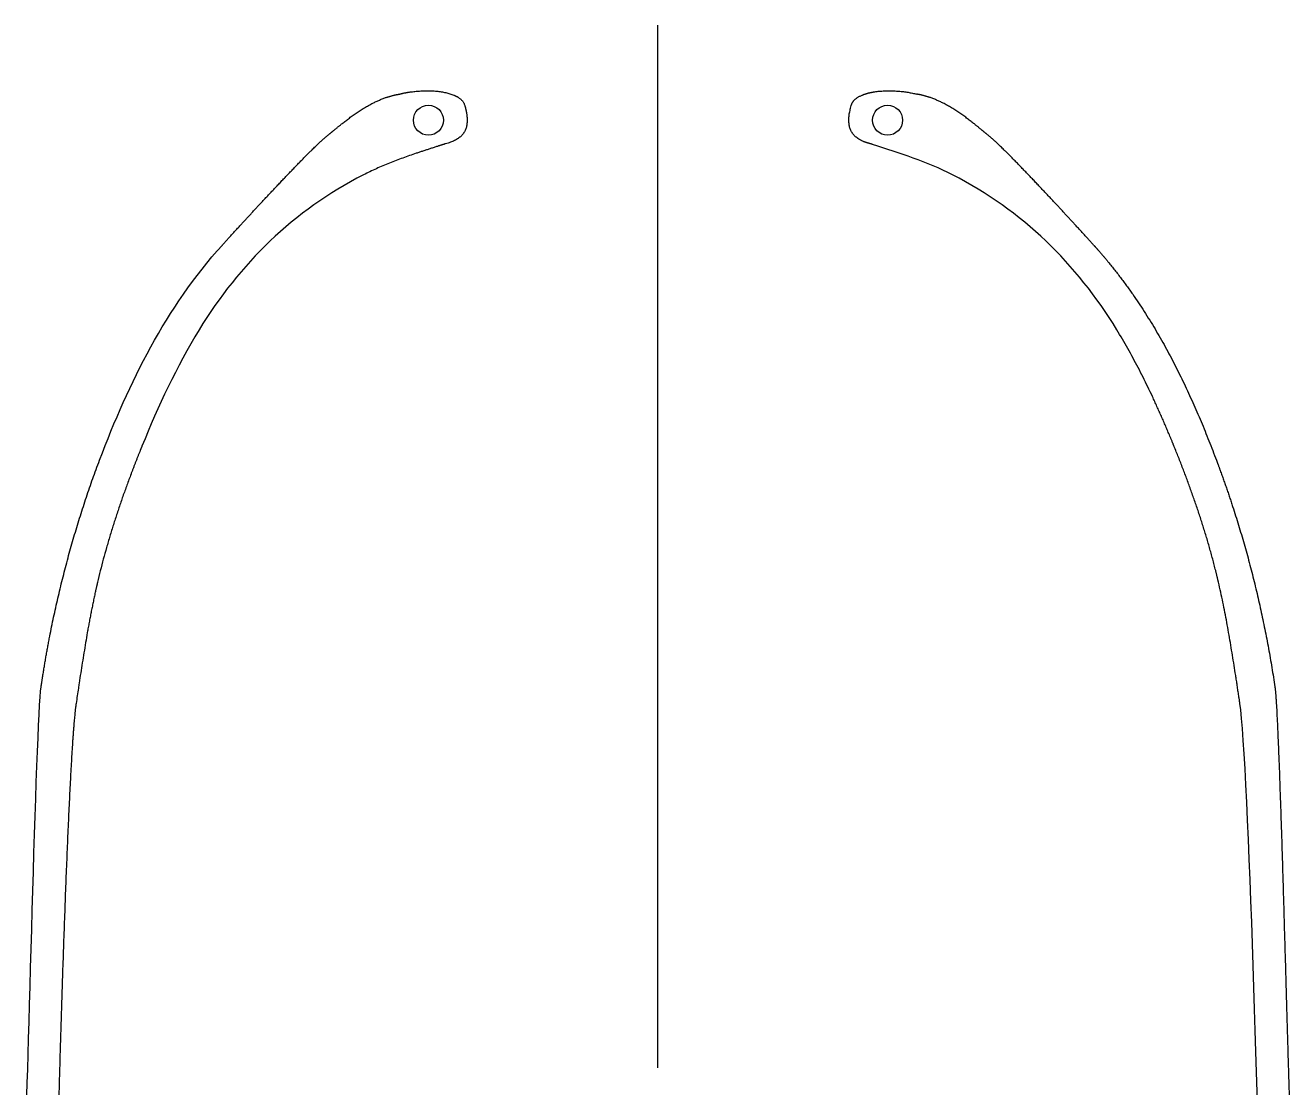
# Model space of a CAD drawing. Header units: millimetres. Extents: x -87 to 87, y -111 to 121.
# Drawn here: x -73.7 to 73.7, y -2.3 to 121.5 of the extents above; entities that cross this region are included whole.
import ezdxf

# ---------------------------------------------------------------- set-up
doc = ezdxf.new("R2010")
doc.units = ezdxf.units.MM
doc.layers.get('0').update_dxf_attribs({"linetype": 'CONTINUOUS'})

msp = doc.modelspace()

# ---------------------------------------------------------------- linework, layer by layer
msp.add_line((0, 0), (0, 121.48))
for centre in [(-26.76, 110.42), (26.76, 110.42)]:
    msp.add_circle(centre, 1.75)
for points, knots in [([(-30.13, 113.46), (-30.13, 113.46), (-30.13, 113.46), (-30.13, 113.46), (-30.12, 113.46), (-30.12, 113.46), (-30.12, 113.46), (-30.12, 113.46), (-30.12, 113.46), (-30.11, 113.47), (-30.11, 113.47), (-30.1, 113.47), (-30.09, 113.47), (-30.08, 113.47), (-30.07, 113.48), (-30.06, 113.48), (-30.04, 113.48), (-30.01, 113.49), (-29.98, 113.5), (-29.95, 113.5), (-29.92, 113.51), (-29.88, 113.52), (-29.83, 113.53), (-29.77, 113.55), (-29.71, 113.56), (-29.63, 113.58), (-29.53, 113.6), (-29.4, 113.62), (-29.28, 113.64), (-29.15, 113.67), (-29.02, 113.69), (-28.84, 113.71), (-28.61, 113.74), (-28.34, 113.77), (-28.06, 113.8), (-27.78, 113.82), (-27.5, 113.84), (-27.22, 113.85), (-26.84, 113.85), (-26.37, 113.84), (-25.81, 113.81), (-25.27, 113.74), (-24.75, 113.64), (-24.25, 113.51), (-23.94, 113.4), (-23.79, 113.34)], [0, 0, 0, 0, 0.0000455, 0.0000914, 0.0001832, 0.0003669, 0.0005507, 0.0007345, 0.0011023, 0.0014703, 0.0022068, 0.0029443, 0.0036825, 0.0044216, 0.0059023, 0.0073863, 0.0088736, 0.011858, 0.0148553, 0.0178654, 0.0208881, 0.0239234, 0.0300308, 0.0361865, 0.0423892, 0.0486378, 0.0612678, 0.074067, 0.0870258, 0.1001346, 0.113384, 0.1267642, 0.1538788, 0.1814024, 0.209259, 0.237373, 0.26567, 0.294076, 0.3225186, 0.379227, 0.4352512, 0.4900832, 0.5432698, 0.5944354, 0.6433152, 0.6433152, 0.6433152, 0.6433152]), ([(23.79, 113.34), (23.79, 113.34), (23.79, 113.34), (23.79, 113.34), (23.79, 113.34), (23.79, 113.34), (23.79, 113.34), (23.79, 113.34), (23.79, 113.34), (23.79, 113.34), (23.8, 113.34), (23.8, 113.34), (23.8, 113.34), (23.81, 113.35), (23.81, 113.35), (23.82, 113.35), (23.83, 113.35), (23.84, 113.36), (23.86, 113.36), (23.87, 113.37), (23.88, 113.38), (23.9, 113.38), (23.93, 113.39), (23.95, 113.4), (23.98, 113.41), (24.02, 113.43), (24.07, 113.45), (24.13, 113.47), (24.19, 113.48), (24.25, 113.5), (24.31, 113.52), (24.39, 113.55), (24.49, 113.57), (24.61, 113.61), (24.74, 113.64), (24.87, 113.66), (25, 113.69), (25.13, 113.71), (25.31, 113.74), (25.53, 113.77), (25.81, 113.8), (26.09, 113.82), (26.37, 113.84), (26.65, 113.85), (27.03, 113.85), (27.5, 113.84), (28.06, 113.8), (28.61, 113.75), (29.14, 113.67), (29.64, 113.58), (29.97, 113.5), (30.13, 113.46)], [0, 0, 0, 0, 0.0000229, 0.0000462, 0.0000928, 0.000186, 0.0002792, 0.0003724, 0.0005588, 0.0007453, 0.0011184, 0.0014916, 0.001865, 0.0022385, 0.002986, 0.0037341, 0.0044827, 0.0059818, 0.0074832, 0.0089869, 0.010493, 0.0120015, 0.0150254, 0.0180586, 0.0211011, 0.0241529, 0.0302843, 0.0364525, 0.0426573, 0.0488982, 0.055175, 0.0614872, 0.074216, 0.0870808, 0.1000772, 0.1132003, 0.1264446, 0.1398046, 0.153274, 0.1805147, 0.2081127, 0.2360093, 0.2641423, 0.2924467, 0.3208551, 0.377701, 0.4341095, 0.4894868, 0.5432275, 0.5947197, 0.643352, 0.643352, 0.643352, 0.643352]), ([(-22.52, 112.13), (-22.52, 112.13), (-22.52, 112.13), (-22.52, 112.13), (-22.52, 112.13), (-22.52, 112.13), (-22.52, 112.13), (-22.52, 112.12), (-22.52, 112.12), (-22.52, 112.12), (-22.52, 112.11), (-22.52, 112.11), (-22.52, 112.11), (-22.52, 112.1), (-22.51, 112.09), (-22.51, 112.08), (-22.51, 112.07), (-22.5, 112.05), (-22.5, 112.04), (-22.49, 112.02), (-22.49, 112), (-22.48, 111.97), (-22.47, 111.94), (-22.46, 111.91), (-22.45, 111.87), (-22.44, 111.82), (-22.43, 111.76), (-22.41, 111.69), (-22.39, 111.62), (-22.38, 111.55), (-22.36, 111.48), (-22.34, 111.39), (-22.32, 111.28), (-22.3, 111.14), (-22.28, 111.01), (-22.27, 110.88), (-22.25, 110.72), (-22.24, 110.51), (-22.24, 110.28), (-22.26, 110.05), (-22.29, 109.83), (-22.33, 109.62), (-22.4, 109.42), (-22.47, 109.23), (-22.57, 109.05), (-22.68, 108.88), (-22.81, 108.72), (-22.95, 108.57), (-23.11, 108.42), (-23.29, 108.29), (-23.49, 108.16), (-23.71, 108.04), (-23.94, 107.94), (-24.2, 107.84), (-24.47, 107.74), (-24.66, 107.69), (-24.76, 107.67)], [0, 0, 0, 0, 0.0000299, 0.0000603, 0.0001212, 0.0002428, 0.0003645, 0.0004861, 0.0007293, 0.0009724, 0.0014583, 0.001944, 0.0024293, 0.0029143, 0.0038834, 0.0048513, 0.0058178, 0.0077471, 0.0096713, 0.0115905, 0.0135047, 0.0154138, 0.0192169, 0.0229999, 0.0267629, 0.030506, 0.0379324, 0.0452798, 0.0525486, 0.0597394, 0.0668528, 0.0738894, 0.0877349, 0.1012819, 0.1145368, 0.1275068, 0.1401997, 0.1647879, 0.1883837, 0.2110832, 0.2329996, 0.2542644, 0.2750276, 0.2954565, 0.3157329, 0.3360497, 0.356605, 0.3775971, 0.3992187, 0.421653, 0.4450703, 0.4696269, 0.4954642, 0.5227098, 0.5514778, 0.5818709, 0.5818709, 0.5818709, 0.5818709]), ([(-23.79, 113.34), (-23.79, 113.34), (-23.79, 113.34), (-23.78, 113.34), (-23.78, 113.34), (-23.78, 113.33), (-23.78, 113.33), (-23.78, 113.33), (-23.77, 113.33), (-23.77, 113.33), (-23.76, 113.32), (-23.75, 113.32), (-23.74, 113.32), (-23.73, 113.31), (-23.71, 113.3), (-23.69, 113.3), (-23.67, 113.28), (-23.63, 113.27), (-23.6, 113.25), (-23.56, 113.24), (-23.53, 113.22), (-23.48, 113.19), (-23.42, 113.16), (-23.35, 113.13), (-23.29, 113.09), (-23.2, 113.03), (-23.1, 112.96), (-22.99, 112.87), (-22.89, 112.77), (-22.79, 112.66), (-22.71, 112.55), (-22.63, 112.42), (-22.57, 112.28), (-22.54, 112.18), (-22.52, 112.13)], [0, 0, 0, 0, 0.0000654, 0.000131, 0.0002621, 0.0005242, 0.0007861, 0.001048, 0.0015713, 0.0020941, 0.0031383, 0.0041805, 0.0052207, 0.006259, 0.0083297, 0.0103926, 0.0124478, 0.0165348, 0.0205912, 0.0246172, 0.0286131, 0.0325794, 0.0404248, 0.0481582, 0.0557851, 0.0633123, 0.0780995, 0.0926036, 0.1069316, 0.1212163, 0.1356151, 0.1503069, 0.1654861, 0.1813557, 0.1813557, 0.1813557, 0.1813557]), ([(24.76, 107.67), (24.76, 107.67), (24.76, 107.67), (24.76, 107.67), (24.76, 107.67), (24.76, 107.67), (24.76, 107.67), (24.75, 107.67), (24.75, 107.67), (24.75, 107.67), (24.75, 107.67), (24.75, 107.67), (24.74, 107.67), (24.74, 107.67), (24.73, 107.67), (24.73, 107.67), (24.72, 107.68), (24.71, 107.68), (24.7, 107.68), (24.69, 107.68), (24.68, 107.69), (24.66, 107.69), (24.65, 107.7), (24.63, 107.7), (24.6, 107.71), (24.57, 107.72), (24.54, 107.73), (24.5, 107.74), (24.47, 107.75), (24.43, 107.76), (24.38, 107.77), (24.33, 107.79), (24.26, 107.82), (24.19, 107.84), (24.13, 107.86), (24.04, 107.9), (23.94, 107.94), (23.82, 107.99), (23.71, 108.05), (23.6, 108.11), (23.46, 108.18), (23.29, 108.29), (23.11, 108.42), (22.95, 108.57), (22.81, 108.72), (22.68, 108.88), (22.57, 109.05), (22.47, 109.23), (22.4, 109.42), (22.33, 109.62), (22.29, 109.83), (22.26, 110.05), (22.24, 110.28), (22.24, 110.51), (22.25, 110.76), (22.28, 111.01), (22.32, 111.28), (22.38, 111.55), (22.44, 111.84), (22.5, 112.03), (22.52, 112.13)], [0, 0, 0, 0, 0.00003, 0.0000605, 0.0001215, 0.0001825, 0.0002435, 0.0003654, 0.0004874, 0.0007311, 0.0009748, 0.0012184, 0.0014619, 0.0019485, 0.0024347, 0.0029205, 0.0038909, 0.0048595, 0.0058266, 0.0067919, 0.0077556, 0.009678, 0.0115938, 0.0135031, 0.0154058, 0.0191915, 0.0229514, 0.0266854, 0.0303939, 0.034077, 0.0377348, 0.0449757, 0.0521181, 0.0591637, 0.066114, 0.072971, 0.0864111, 0.0994992, 0.1122506, 0.1246818, 0.1368099, 0.1602265, 0.1826602, 0.2042813, 0.2252729, 0.2458279, 0.2661443, 0.2864204, 0.306849, 0.327612, 0.3488767, 0.370793, 0.3934925, 0.4170883, 0.4416765, 0.4673375, 0.4941379, 0.5221321, 0.5513644, 0.58187, 0.58187, 0.58187, 0.58187]), ([(22.52, 112.13), (22.52, 112.13), (22.52, 112.13), (22.53, 112.13), (22.53, 112.13), (22.53, 112.13), (22.53, 112.13), (22.53, 112.13), (22.53, 112.13), (22.53, 112.14), (22.53, 112.14), (22.53, 112.14), (22.53, 112.14), (22.53, 112.15), (22.53, 112.15), (22.53, 112.16), (22.54, 112.17), (22.54, 112.18), (22.54, 112.19), (22.55, 112.2), (22.55, 112.21), (22.56, 112.22), (22.56, 112.24), (22.57, 112.26), (22.58, 112.28), (22.59, 112.31), (22.61, 112.35), (22.62, 112.38), (22.64, 112.42), (22.66, 112.45), (22.68, 112.49), (22.71, 112.54), (22.75, 112.6), (22.79, 112.66), (22.84, 112.72), (22.9, 112.79), (22.99, 112.87), (23.1, 112.96), (23.22, 113.05), (23.35, 113.13), (23.49, 113.2), (23.64, 113.27), (23.74, 113.32), (23.79, 113.34)], [0, 0, 0, 0, 0.0000317, 0.0000635, 0.0001271, 0.0001907, 0.0002543, 0.0003814, 0.0005084, 0.0007624, 0.0010162, 0.0012697, 0.001523, 0.002029, 0.0025342, 0.0030385, 0.0040446, 0.0050474, 0.006047, 0.0070433, 0.0080365, 0.0100137, 0.0119789, 0.0139326, 0.015875, 0.0197279, 0.0235408, 0.027317, 0.0310596, 0.0347718, 0.0384566, 0.045756, 0.0529823, 0.0601585, 0.0673063, 0.0744462, 0.0887733, 0.1032765, 0.1180627, 0.1332144, 0.1487913, 0.1648343, 0.1813684, 0.1813684, 0.1813684, 0.1813684]), ([(-24.76, 107.67), (-24.76, 107.67), (-24.76, 107.66), (-24.77, 107.66), (-24.78, 107.66), (-24.8, 107.65), (-24.82, 107.65), (-24.85, 107.64), (-24.89, 107.63), (-24.95, 107.61), (-24.99, 107.6), (-25.02, 107.59)], [0, 0, 0, 0, 0.00056908, 0.00113822, 0.00227662, 0.00455378, 0.00683133, 0.00910912, 0.01366484, 0.01821988, 0.02732403, 0.02732403, 0.02732403, 0.02732403]), ([(25.02, 107.59), (25.02, 107.59), (25.02, 107.59), (25.01, 107.59), (25, 107.6), (24.99, 107.6), (24.97, 107.61), (24.96, 107.61), (24.93, 107.62), (24.89, 107.63), (24.83, 107.65), (24.79, 107.66), (24.76, 107.67)], [0, 0, 0, 0, 0.00056868, 0.00113742, 0.00227506, 0.00341289, 0.00455091, 0.00682746, 0.00910463, 0.01366052, 0.01821788, 0.02733375, 0.02733375, 0.02733375, 0.02733375]), ([(-25.02, 107.59), (-25.02, 107.59), (-25.03, 107.59), (-25.03, 107.59), (-25.05, 107.58), (-25.07, 107.57), (-25.09, 107.57), (-25.13, 107.56), (-25.17, 107.54), (-25.24, 107.52), (-25.32, 107.5), (-25.42, 107.46), (-25.52, 107.43), (-25.65, 107.39), (-25.81, 107.34), (-26.01, 107.27), (-26.27, 107.19), (-26.6, 107.08), (-27, 106.95), (-27.39, 106.82), (-27.79, 106.69), (-28.31, 106.52), (-28.97, 106.29), (-29.75, 106.01), (-30.53, 105.72), (-31.56, 105.32), (-32.83, 104.78), (-33.83, 104.3), (-34.33, 104.05)], [0, 0, 0, 0, 0.000649, 0.0012986, 0.002598, 0.0051966, 0.0077954, 0.0103941, 0.0155916, 0.0207893, 0.0311848, 0.0415806, 0.0519766, 0.0623729, 0.083166, 0.1039596, 0.1247533, 0.1663402, 0.2079246, 0.2495045, 0.2910781, 0.3326439, 0.4157472, 0.4988082, 0.5818272, 0.6648116, 0.8307433, 0.9968634, 0.9968634, 0.9968634, 0.9968634]), ([(34.33, 104.05), (34.33, 104.05), (31.36, 105.56), (28.19, 106.58), (25.02, 107.59)], [0.578199052, 0.578199052, 0.578199052, 0.578199052, 0.578199062, 0.582938389, 0.582938389, 0.582938389, 0.582938389]), ([(-34.33, 104.05), (-34.33, 104.05), (-42.51, 99.88), (-48.76, 93.71), (-53.48, 85.99)], [0.417061611, 0.417061611, 0.417061611, 0.417061611, 0.417061621, 0.421800948, 0.421800948, 0.421800948, 0.421800948]), ([(53.48, 85.99), (53.48, 85.99), (48.76, 93.71), (42.51, 99.88), (34.33, 104.05)], [0.573459716, 0.573459716, 0.573459716, 0.573459716, 0.573459726, 0.578199052, 0.578199052, 0.578199052, 0.578199052]), ([(-65.09, 70.79), (-65.09, 70.79), (-61.64, 79.91), (-57.4, 88.52), (-50.77, 95.87)], [0.360189573, 0.360189573, 0.360189573, 0.360189573, 0.360189583, 0.36492891, 0.36492891, 0.36492891, 0.36492891]), ([(-50.77, 95.87), (-50.77, 95.87), (-50.77, 95.87), (-50.77, 95.88), (-50.77, 95.88), (-50.77, 95.88), (-50.77, 95.88), (-50.77, 95.88), (-50.76, 95.88), (-50.76, 95.89)], [0, 0, 0, 0, 0.000067546, 0.000136279, 0.000273746, 0.000548679, 0.00082361, 0.001098538, 0.001589405, 0.001589405, 0.001589405, 0.001589405]), ([(50.77, 95.87), (50.77, 95.87), (50.77, 95.87), (50.78, 95.87), (50.78, 95.87), (50.78, 95.87), (50.78, 95.87), (50.78, 95.87), (50.78, 95.86), (50.79, 95.86), (50.79, 95.85), (50.8, 95.85), (50.81, 95.84), (50.82, 95.83), (50.83, 95.82), (50.84, 95.8), (50.86, 95.78), (50.88, 95.76), (50.9, 95.73), (50.93, 95.7), (50.95, 95.67), (50.99, 95.63), (51.03, 95.59), (51.08, 95.53), (51.13, 95.47), (51.19, 95.41), (51.24, 95.36), (51.3, 95.28), (51.39, 95.18), (51.49, 95.07), (51.59, 94.95), (51.69, 94.83), (51.82, 94.68), (51.99, 94.48), (52.19, 94.25), (52.38, 94.01), (52.58, 93.77), (52.77, 93.54), (52.96, 93.3), (53.21, 92.98), (53.53, 92.58), (53.9, 92.1), (54.26, 91.61), (54.62, 91.12), (54.98, 90.63), (55.44, 89.97), (56.01, 89.14), (56.67, 88.13), (57.31, 87.11), (57.93, 86.09), (58.54, 85.05), (59.13, 84), (59.7, 82.94), (60.44, 81.52), (61.33, 79.72), (62.34, 77.53), (63.3, 75.31), (64.22, 73.06), (64.8, 71.55), (65.09, 70.79)], [0, 0, 0, 0, 0.000058, 0.000119, 0.00024, 0.000481, 0.000723, 0.000965, 0.001448, 0.001931, 0.002898, 0.003864, 0.004831, 0.005797, 0.00773, 0.009662, 0.011595, 0.015459, 0.019322, 0.023185, 0.027048, 0.030909, 0.03863, 0.046349, 0.054065, 0.061778, 0.069489, 0.077198, 0.092607, 0.108006, 0.123396, 0.138776, 0.154147, 0.184861, 0.215539, 0.246182, 0.276792, 0.30737, 0.337917, 0.368433, 0.42938, 0.490221, 0.550962, 0.611614, 0.672182, 0.732676, 0.853468, 0.974046, 1.094462, 1.214766, 1.335, 1.455206, 1.57542, 1.695676, 1.936422, 2.177649, 2.419504, 2.662093, 2.90548, 2.90548, 2.90548, 2.90548]), ([(-53.48, 85.99), (-53.48, 85.99), (-56.12, 81.67), (-58.25, 77.1), (-60.15, 72.43)], [0.421800948, 0.421800948, 0.421800948, 0.421800948, 0.421800958, 0.426540284, 0.426540284, 0.426540284, 0.426540284]), ([(60.15, 72.43), (60.15, 72.44), (60.14, 72.44), (60.14, 72.44), (60.14, 72.45), (60.14, 72.45), (60.13, 72.46), (60.13, 72.47), (60.12, 72.49), (60.11, 72.51), (60.1, 72.54), (60.09, 72.58), (60.07, 72.62), (60.05, 72.67), (60.03, 72.73), (60, 72.8), (59.96, 72.9), (59.91, 73.02), (59.85, 73.16), (59.79, 73.31), (59.73, 73.45), (59.65, 73.65), (59.54, 73.89), (59.42, 74.18), (59.3, 74.47), (59.13, 74.86), (58.93, 75.34), (58.67, 75.91), (58.42, 76.49), (58.16, 77.06), (57.9, 77.64), (57.55, 78.4), (57.09, 79.34), (56.54, 80.47), (55.96, 81.59), (55.37, 82.7), (54.56, 84.18), (53.92, 85.27), (53.48, 85.99)], [0, 0, 0, 0, 0.000245, 0.000491, 0.000984, 0.001968, 0.002953, 0.003937, 0.005907, 0.007876, 0.011814, 0.015753, 0.019691, 0.023629, 0.031505, 0.039381, 0.047257, 0.063008, 0.078757, 0.094506, 0.110254, 0.126001, 0.157493, 0.188981, 0.220465, 0.251947, 0.3149, 0.377842, 0.440775, 0.503699, 0.566617, 0.629531, 0.755357, 0.881199, 1.007085, 1.133047, 1.259122, 1.511775, 1.511775, 1.511775, 1.511775]), ([(-60.15, 72.43), (-60.15, 72.43), (-60.15, 72.43), (-60.15, 72.43), (-60.15, 72.42), (-60.15, 72.41), (-60.16, 72.4), (-60.16, 72.39), (-60.17, 72.37), (-60.18, 72.35), (-60.19, 72.31), (-60.21, 72.27), (-60.23, 72.23), (-60.25, 72.18), (-60.28, 72.11), (-60.31, 72.03), (-60.34, 71.95), (-60.37, 71.87), (-60.42, 71.76), (-60.47, 71.63), (-60.54, 71.46), (-60.6, 71.3), (-60.69, 71.09), (-60.79, 70.82), (-60.92, 70.49), (-61.05, 70.17), (-61.17, 69.84), (-61.3, 69.52), (-61.46, 69.08), (-61.66, 68.54), (-61.91, 67.89), (-62.14, 67.23), (-62.38, 66.58), (-62.68, 65.7), (-63.05, 64.6), (-63.48, 63.28), (-63.89, 61.95), (-64.28, 60.61), (-64.78, 58.83), (-65.12, 57.47), (-65.33, 56.57)], [0, 0, 0, 0, 0.000271, 0.000544, 0.001089, 0.002179, 0.003269, 0.004359, 0.006539, 0.008719, 0.013079, 0.017439, 0.021799, 0.026159, 0.034878, 0.043597, 0.052316, 0.061034, 0.069751, 0.087185, 0.104618, 0.122048, 0.139478, 0.174331, 0.209179, 0.24402, 0.278856, 0.313686, 0.34851, 0.418143, 0.487757, 0.557352, 0.626932, 0.696498, 0.835598, 0.974677, 1.113759, 1.252874, 1.392057, 1.67077, 1.67077, 1.67077, 1.67077]), ([(65.33, 56.57), (65.33, 56.57), (65.33, 56.57), (65.33, 56.57), (65.33, 56.58), (65.32, 56.58), (65.32, 56.58), (65.32, 56.59), (65.32, 56.6), (65.32, 56.61), (65.31, 56.63), (65.31, 56.65), (65.3, 56.68), (65.3, 56.7), (65.29, 56.74), (65.28, 56.78), (65.26, 56.84), (65.25, 56.91), (65.23, 56.99), (65.21, 57.08), (65.19, 57.16), (65.16, 57.28), (65.12, 57.42), (65.08, 57.59), (65.04, 57.76), (64.99, 57.98), (64.91, 58.26), (64.83, 58.6), (64.74, 58.94), (64.65, 59.27), (64.56, 59.61), (64.44, 60.06), (64.28, 60.61), (64.09, 61.28), (63.89, 61.95), (63.69, 62.61), (63.41, 63.5), (63.05, 64.6), (62.61, 65.92), (62.14, 67.23), (61.67, 68.54), (61.17, 69.84), (60.67, 71.14), (60.32, 72), (60.15, 72.43)], [0, 0, 0, 0, 0.000135, 0.000271, 0.000544, 0.001089, 0.001634, 0.002179, 0.003269, 0.004359, 0.006539, 0.008719, 0.010899, 0.013078, 0.017438, 0.021797, 0.026156, 0.034874, 0.043591, 0.052307, 0.061023, 0.069738, 0.087166, 0.104591, 0.122014, 0.139434, 0.174268, 0.209094, 0.243912, 0.278723, 0.313527, 0.348325, 0.417906, 0.48747, 0.557022, 0.626565, 0.696104, 0.835183, 0.974283, 1.113428, 1.252636, 1.391923, 1.531301, 1.67078, 1.67078, 1.67078, 1.67078]), ([(-71.9, 44.37), (-71.9, 44.37), (-71.9, 44.37), (-71.9, 44.37), (-71.9, 44.38), (-71.9, 44.38), (-71.9, 44.38), (-71.9, 44.39), (-71.9, 44.4), (-71.89, 44.41), (-71.89, 44.42), (-71.89, 44.44), (-71.89, 44.46), (-71.88, 44.48), (-71.88, 44.51), (-71.87, 44.55), (-71.87, 44.59), (-71.86, 44.65), (-71.85, 44.72), (-71.84, 44.79), (-71.83, 44.86), (-71.81, 44.96), (-71.79, 45.08), (-71.77, 45.22), (-71.75, 45.36), (-71.72, 45.55), (-71.68, 45.78), (-71.64, 46.06), (-71.59, 46.34), (-71.55, 46.63), (-71.5, 46.91), (-71.44, 47.28), (-71.36, 47.75), (-71.26, 48.31), (-71.15, 48.87), (-71.05, 49.43), (-70.91, 50.18), (-70.73, 51.11), (-70.5, 52.22), (-70.26, 53.33), (-70.01, 54.44), (-69.75, 55.55), (-69.48, 56.65), (-69.11, 58.12), (-68.62, 59.96), (-68, 62.14), (-67.33, 64.32), (-66.63, 66.49), (-65.88, 68.65), (-65.36, 70.08), (-65.09, 70.79)], [0, 0, 0, 0, 0.00011, 0.000221, 0.000444, 0.00089, 0.001336, 0.001782, 0.002675, 0.003567, 0.005351, 0.007135, 0.008919, 0.010704, 0.014272, 0.01784, 0.021408, 0.028545, 0.03568, 0.042816, 0.049951, 0.057085, 0.071354, 0.085621, 0.099887, 0.114151, 0.142676, 0.171195, 0.19971, 0.22822, 0.256725, 0.285225, 0.342212, 0.399182, 0.456136, 0.513075, 0.57, 0.683811, 0.797579, 0.911311, 1.025015, 1.138702, 1.252379, 1.366055, 1.593439, 1.820929, 2.048599, 2.276527, 2.50479, 2.733467, 2.733467, 2.733467, 2.733467]), ([(65.09, 70.79), (65.09, 70.79), (65.09, 70.79), (65.09, 70.79), (65.09, 70.78), (65.09, 70.78), (65.09, 70.78), (65.09, 70.77), (65.1, 70.76), (65.1, 70.75), (65.11, 70.74), (65.11, 70.72), (65.12, 70.71), (65.13, 70.68), (65.14, 70.66), (65.15, 70.62), (65.17, 70.58), (65.19, 70.52), (65.21, 70.45), (65.24, 70.39), (65.26, 70.32), (65.3, 70.23), (65.34, 70.12), (65.39, 69.99), (65.44, 69.85), (65.5, 69.67), (65.58, 69.45), (65.68, 69.18), (65.78, 68.91), (65.87, 68.64), (65.97, 68.37), (66.1, 68.01), (66.25, 67.57), (66.44, 67.03), (66.62, 66.49), (66.8, 65.94), (67.04, 65.22), (67.33, 64.32), (67.67, 63.23), (67.99, 62.14), (68.31, 61.05), (68.62, 59.95), (68.92, 58.86), (69.3, 57.39), (69.76, 55.55), (70.26, 53.33), (70.73, 51.11), (71.16, 48.87), (71.55, 46.63), (71.79, 45.12), (71.9, 44.37)], [0, 0, 0, 0, 0.00011, 0.000222, 0.000445, 0.000892, 0.001339, 0.001786, 0.002681, 0.003575, 0.005363, 0.007151, 0.00894, 0.010728, 0.014304, 0.01788, 0.021457, 0.028609, 0.03576, 0.042911, 0.050061, 0.057211, 0.07151, 0.085807, 0.100102, 0.114395, 0.142976, 0.17155, 0.200117, 0.228678, 0.257232, 0.28578, 0.342858, 0.399912, 0.456944, 0.513955, 0.570946, 0.684874, 0.798738, 0.912547, 1.026311, 1.140039, 1.253741, 1.367425, 1.594776, 1.822166, 2.049663, 2.277336, 2.50525, 2.733469, 2.733469, 2.733469, 2.733469]), ([(-65.33, 56.57), (-65.33, 56.57), (-65.33, 56.57), (-65.33, 56.56), (-65.33, 56.56), (-65.33, 56.55), (-65.33, 56.54), (-65.34, 56.53), (-65.34, 56.51), (-65.34, 56.5), (-65.35, 56.48), (-65.35, 56.45), (-65.36, 56.42), (-65.37, 56.39), (-65.38, 56.34), (-65.39, 56.28), (-65.41, 56.2), (-65.43, 56.13), (-65.44, 56.06), (-65.47, 55.96), (-65.49, 55.84), (-65.53, 55.69), (-65.56, 55.55), (-65.6, 55.35), (-65.65, 55.11), (-65.72, 54.82), (-65.78, 54.53), (-65.84, 54.23), (-65.9, 53.94), (-65.98, 53.55), (-66.08, 53.06), (-66.19, 52.48), (-66.3, 51.89), (-66.41, 51.3), (-66.55, 50.52), (-66.72, 49.54), (-66.91, 48.36), (-67.1, 47.18), (-67.29, 46.01), (-67.44, 45.02), (-67.62, 43.84), (-67.73, 43.05), (-67.82, 42.46)], [0, 0, 0, 0, 0.000233, 0.000466, 0.000933, 0.001868, 0.002802, 0.003737, 0.005605, 0.007474, 0.009343, 0.011211, 0.014949, 0.018686, 0.022423, 0.029897, 0.03737, 0.044843, 0.052316, 0.059788, 0.074731, 0.089673, 0.104614, 0.119553, 0.149429, 0.179299, 0.209166, 0.239029, 0.268888, 0.298745, 0.358449, 0.418145, 0.477834, 0.537518, 0.597198, 0.716553, 0.835906, 0.955264, 1.074628, 1.194, 1.253689, 1.432765, 1.432765, 1.432765, 1.432765]), ([(67.82, 42.46), (67.82, 42.47), (67.82, 42.48), (67.82, 42.51), (67.81, 42.55), (67.8, 42.61), (67.79, 42.69), (67.77, 42.78), (67.76, 42.91), (67.73, 43.1), (67.69, 43.35), (67.65, 43.64), (67.6, 43.94), (67.54, 44.33), (67.47, 44.83), (67.38, 45.42), (67.26, 46.2), (67.1, 47.18), (66.91, 48.36), (66.72, 49.54), (66.51, 50.72), (66.23, 52.28), (65.85, 54.24), (65.51, 55.79), (65.33, 56.57)], [0, 0, 0, 0, 0.001864, 0.00373, 0.007461, 0.014922, 0.022384, 0.029846, 0.044769, 0.059692, 0.089539, 0.119385, 0.14923, 0.179075, 0.238764, 0.298451, 0.358135, 0.477499, 0.596857, 0.71621, 0.835565, 0.954929, 1.193731, 1.432757, 1.432757, 1.432757, 1.432757]), ([(-73.74, -7.71), (-73.74, -7.71), (-73.46, -3.75), (-72.48, 40.45), (-71.9, 44.37)], [0.3507109, 0.3507109, 0.3507109, 0.3507109, 0.35071091, 0.355450237, 0.355450237, 0.355450237, 0.355450237]), ([(71.9, 44.37), (71.9, 44.37), (71.9, 44.37), (71.9, 44.37), (71.9, 44.37), (71.9, 44.37), (71.9, 44.37), (71.9, 44.36), (71.9, 44.36), (71.9, 44.35), (71.9, 44.35), (71.91, 44.34), (71.91, 44.33), (71.91, 44.32), (71.91, 44.31), (71.91, 44.29), (71.91, 44.27), (71.92, 44.25), (71.92, 44.23), (71.92, 44.2), (71.93, 44.16), (71.93, 44.12), (71.94, 44.06), (71.95, 43.98), (71.96, 43.89), (71.97, 43.78), (71.98, 43.67), (71.99, 43.56), (72, 43.4), (72.02, 43.18), (72.03, 42.89), (72.05, 42.59), (72.07, 42.26), (72.1, 41.92), (72.12, 41.55), (72.14, 41.02), (72.18, 40.31), (72.22, 39.4), (72.26, 38.42), (72.31, 37.38), (72.35, 36.28), (72.4, 35.12), (72.44, 33.9), (72.5, 32.19), (72.58, 29.96), (72.67, 27.18), (72.76, 24.29), (72.85, 21.33), (72.94, 18.34), (73.02, 15.35), (73.11, 12.4), (73.19, 9.51), (73.27, 6.73), (73.35, 4.08), (73.42, 1.62), (73.48, -0.64), (73.54, -2.38), (73.58, -3.63), (73.61, -4.47), (73.63, -5.22), (73.66, -5.9), (73.68, -6.48), (73.7, -6.92), (73.71, -7.21), (73.72, -7.4), (73.73, -7.56), (73.74, -7.66), (73.74, -7.71)], [0, 0, 0, 0, 0.000048, 0.000096, 0.000193, 0.000388, 0.000583, 0.000779, 0.001173, 0.001569, 0.00237, 0.00318, 0.004001, 0.004831, 0.006523, 0.008254, 0.010026, 0.011838, 0.01369, 0.017513, 0.021494, 0.025634, 0.029931, 0.038992, 0.048672, 0.058965, 0.069863, 0.081361, 0.093451, 0.119381, 0.147601, 0.178058, 0.210696, 0.245462, 0.282301, 0.321159, 0.404716, 0.495698, 0.593667, 0.698189, 0.808827, 0.925144, 1.046705, 1.173073, 1.438483, 1.717881, 2.007773, 2.304665, 2.605065, 2.905477, 3.202408, 3.492363, 3.771848, 4.037369, 4.285432, 4.512542, 4.715206, 4.806278, 4.889929, 4.965722, 5.033219, 5.091986, 5.141586, 5.162812, 5.181583, 5.197845, 5.211544, 5.211544, 5.211544, 5.211544]), ([(-67.82, 42.46), (-67.82, 42.46), (-67.82, 42.46), (-67.82, 42.46), (-67.82, 42.46), (-67.82, 42.46), (-67.82, 42.46), (-67.82, 42.46), (-67.82, 42.45), (-67.83, 42.45), (-67.83, 42.44), (-67.83, 42.44), (-67.83, 42.43), (-67.83, 42.42), (-67.83, 42.41), (-67.83, 42.4), (-67.84, 42.38), (-67.84, 42.35), (-67.84, 42.32), (-67.85, 42.29), (-67.85, 42.26), (-67.86, 42.22), (-67.86, 42.17), (-67.87, 42.11), (-67.88, 42.04), (-67.89, 41.98), (-67.9, 41.91), (-67.91, 41.82), (-67.92, 41.7), (-67.94, 41.55), (-67.96, 41.39), (-67.97, 41.23), (-67.99, 41), (-68.02, 40.7), (-68.06, 40.33), (-68.09, 39.93), (-68.12, 39.51), (-68.16, 39.07), (-68.19, 38.6), (-68.24, 37.95), (-68.29, 37.08), (-68.36, 35.98), (-68.43, 34.82), (-68.49, 33.59), (-68.56, 32.29), (-68.63, 30.94), (-68.69, 29.54), (-68.78, 27.58), (-68.89, 25.03), (-69.02, 21.87), (-69.14, 18.6), (-69.26, 15.26), (-69.38, 11.89), (-69.48, 8.52), (-69.59, 5.19), (-69.69, 1.92), (-69.78, -1.24), (-69.86, -4.27), (-69.93, -7.12), (-70, -9.76), (-70.05, -12.15), (-70.09, -13.98), (-70.12, -15.29), (-70.14, -16.28), (-70.15, -17.05), (-70.16, -17.74), (-70.17, -18.21), (-70.17, -18.57), (-70.17, -18.73)], [0, 0, 0, 0, 0.000041, 0.000084, 0.00017, 0.000342, 0.000514, 0.000686, 0.00103, 0.001375, 0.002068, 0.002762, 0.00346, 0.004159, 0.005567, 0.006984, 0.008411, 0.011296, 0.014221, 0.017186, 0.020191, 0.023237, 0.029446, 0.035814, 0.042339, 0.049021, 0.055859, 0.062853, 0.077302, 0.092363, 0.108028, 0.124291, 0.141146, 0.176603, 0.214348, 0.254325, 0.296481, 0.340763, 0.387116, 0.435487, 0.538064, 0.64806, 0.765041, 0.888572, 1.018218, 1.153542, 1.294108, 1.439481, 1.742903, 2.060317, 2.388232, 2.723154, 3.061593, 3.400055, 3.735046, 4.063074, 4.380645, 4.684266, 4.970443, 5.235682, 5.476489, 5.689372, 5.784249, 5.870836, 5.984214, 6.017389, 6.076482, 6.125539, 6.125539, 6.125539, 6.125539]), ([(70.17, -18.73), (70.17, -18.73), (70.13, -11.71), (68.87, 35.52), (67.82, 42.46)], [0.55450237, 0.55450237, 0.55450237, 0.55450237, 0.55450238, 0.559241706, 0.559241706, 0.559241706, 0.559241706])]:
    msp.add_open_spline(points, degree=3, knots=knots)
for points, degree in [([(-50.77, 95.87), (-50.29, 96.41), (-49.29, 97.51), (-47.69, 99.25), (-45.45, 101.67), (-42.8, 104.46), (-40.69, 106.63), (-39.28, 108), (-38.44, 108.68), (-37.21, 109.73), (-35.29, 111.25), (-33.33, 112.47), (-31.75, 113.11), (-30.67, 113.37), (-30.13, 113.46)], 5), ([(50.77, 95.87), (50.29, 96.41), (49.29, 97.51), (47.69, 99.25), (45.45, 101.67), (42.8, 104.46), (40.69, 106.63), (39.28, 108), (38.44, 108.68), (37.21, 109.73), (35.29, 111.25), (33.33, 112.47), (31.75, 113.11), (30.67, 113.37), (30.13, 113.46)], 5), ([(30.13, 113.46), (30.13, 113.46), (30.13, 113.46), (30.13, 113.46)], 3), ([(50.77, 95.87), (50.77, 95.87), (50.77, 95.87), (50.77, 95.87)], 3)]:
    msp.add_open_spline(points, degree=degree)

doc.saveas('drawing.dxf')
